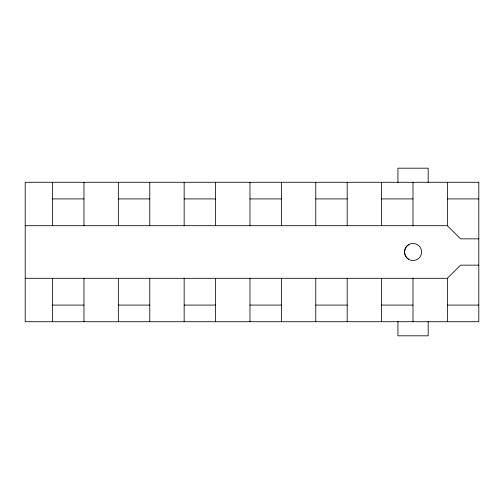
<?xml version="1.0" encoding="UTF-8"?>
<svg xmlns="http://www.w3.org/2000/svg" width="504" height="504" viewBox="0 0 504 504"><rect width="100%" height="100%" fill="white"/><g stroke="black" fill="none" stroke-linecap="round" stroke-linejoin="round"><path stroke-width="0.76" d="M25.2 278.296L447.376 278.296L460.524 265.148L478.8 265.148M408.788 244.597C403.225 247.59 403.225 256.41 408.788 259.402M52.548 198.916L83.973 198.916M118.352 198.916L149.776 198.916M184.155 198.916L215.58 198.916M249.965 198.916L281.383 198.916M315.769 198.916L347.193 198.916M381.572 198.916L412.996 198.916M447.376 198.916L478.8 198.916M25.2 225.704L447.376 225.704L460.524 238.852L478.8 238.852M52.548 305.084L83.973 305.084M118.352 305.084L149.776 305.084M184.155 305.084L215.58 305.084M249.965 305.084L281.383 305.084M315.769 305.084L347.193 305.084M381.572 305.084L412.996 305.084M447.376 305.084L478.8 305.084M447.376 182.284L447.376 225.704M447.376 278.296L447.376 321.716M428.179 182.706L428.179 168.185L397.94 168.185L397.94 182.706M428.179 321.294L428.179 335.815L397.94 335.815L397.94 321.294M412.996 182.284L412.996 225.704M412.996 278.296L412.996 321.716M381.572 182.284L381.572 225.704M381.572 278.296L381.572 321.716M347.193 182.284L347.193 225.704M347.193 278.296L347.193 321.716M315.769 182.284L315.769 225.704M315.769 278.296L315.769 321.716M281.383 182.284L281.383 225.704M281.383 278.296L281.383 321.716M249.965 182.284L249.965 225.704M249.965 278.296L249.965 321.716M215.58 182.284L215.58 225.704M215.58 278.296L215.58 321.716M184.155 182.284L184.155 225.704M184.155 278.296L184.155 321.716M149.776 182.284L149.776 225.704M149.776 278.296L149.776 321.716M118.352 182.284L118.352 225.704M118.352 278.296L118.352 321.716M83.973 182.284L83.973 225.704M83.973 278.296L83.973 321.716M52.548 182.284L52.548 225.704M52.548 278.296L52.548 321.716M478.8 182.284L25.2 182.284L25.2 321.716L478.8 321.716L478.8 182.284M407.018 258.042A8.549 8.549 0 0 0 421.319 254.211A8.549 8.549 0 0 0 410.848 243.747A8.549 8.549 0 0 0 407.018 258.042"/></g></svg>
